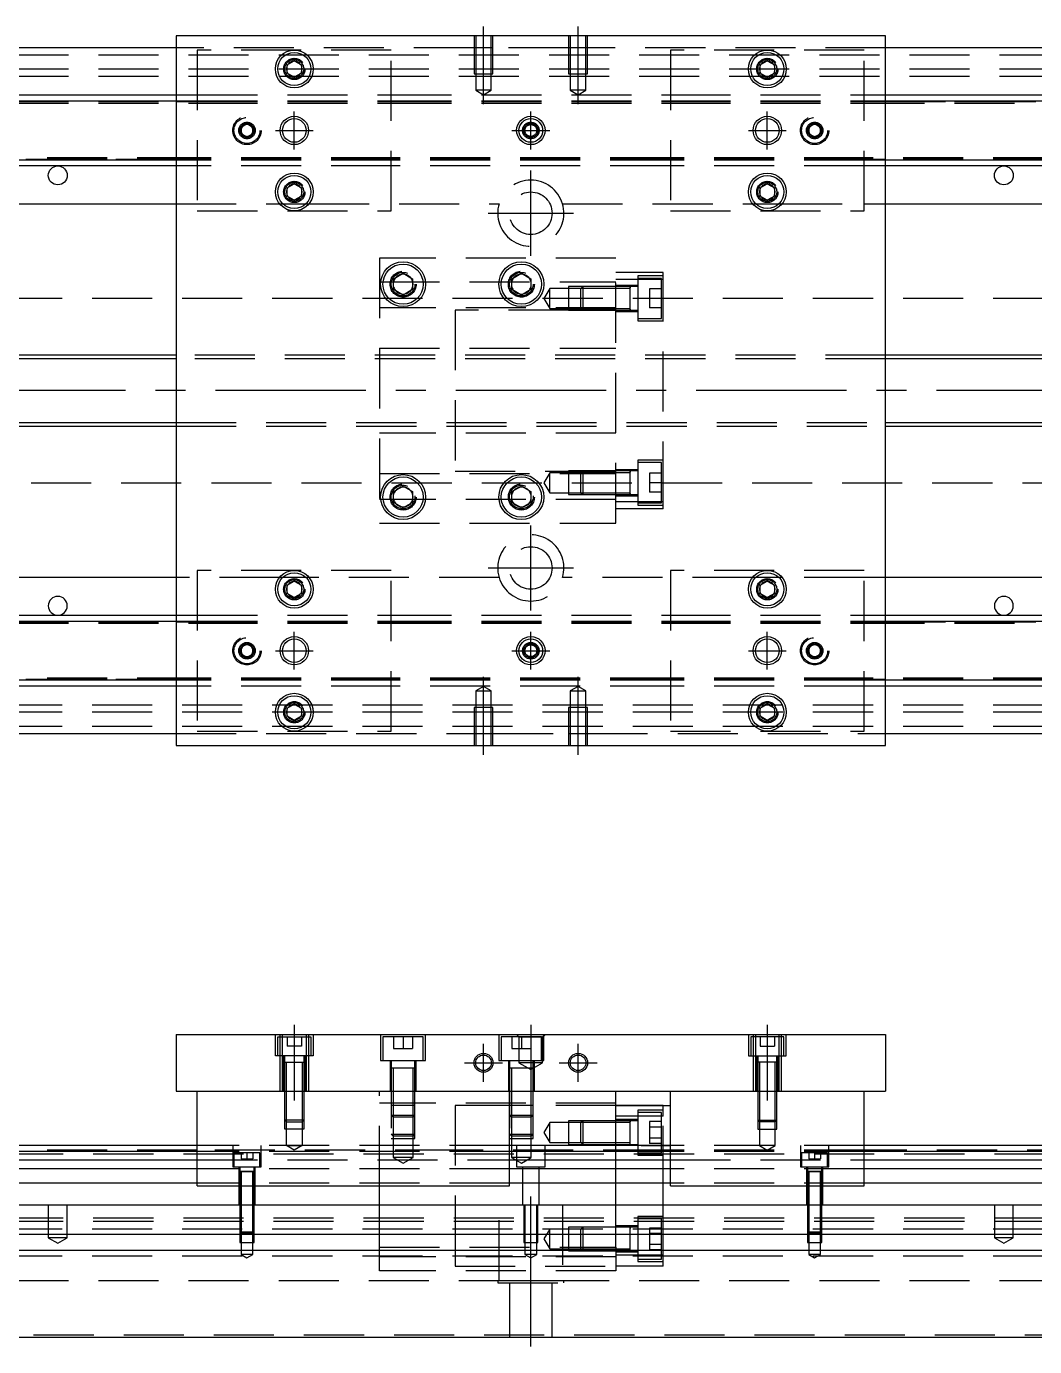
# Model space of a CAD drawing. Extents: x -10 to 848, y -244 to 77.
# Drawn here: x 213.4 to 426.5, y -202.1 to 77 of the extents above; entities that cross this region are included whole.
import ezdxf

# ---------------------------------------------------------------- set-up
doc = ezdxf.new("R2010")
doc.units = 0
doc.linetypes.add('CENTER', pattern=[50.8, 31.75, -6.35, 6.35, -6.35])
doc.linetypes.add('DASHED', pattern=[19.05, 12.7, -6.35])
doc.layers.get('0').update_dxf_attribs({"linetype": 'CONTINUOUS'})
doc.layers.add('CENTER', color=1, linetype='CENTER')

msp = doc.modelspace()

# ---------------------------------------------------------------- linework, layer by layer
at = {"color": 7, "linetype": 'CONTINUOUS'}
for p, q in [((245, 75), (245, -75)), ((395, 75), (245, 75)), ((395, -75), (395, 75)), ((245, 72.5), (0, 72.5)), ((640, 72.5), (395, 72.5)), ((268.5, 68.866026), (270, 69.73205)), ((268.5, 67.133974), (268.5, 68.866026)), ((270, 66.26795), (268.5, 67.133974)), ((270, 69.73205), (271.5, 68.866026)), ((271.5, 67.133974), (270, 66.26795)), ((271.5, 68.866026), (271.5, 67.133974)), ((368.5, 68.866026), (370, 69.73205)), ((368.5, 67.133974), (368.5, 68.866026)), ((370, 66.26795), (368.5, 67.133974)), ((370, 69.73205), (371.5, 68.866026)), ((371.5, 67.133974), (370, 66.26795)), ((371.5, 68.866026), (371.5, 67.133974)), ((0, 62.5), (245, 62.5)), ((395, 62.5), (640, 62.5)), ((0, 61.247728), (245, 61.247728)), ((395, 61.247728), (640, 61.247728)), ((245, 48.752272), (0, 48.752272)), ((245, 47.5), (0, 47.5)), ((640, 48.752272), (395, 48.752272)), ((640, 47.5), (395, 47.5)), ((268.5, 42.866026), (270, 43.73205)), ((268.5, 41.133974), (268.5, 42.866026)), ((270, 43.73205), (271.5, 42.866026)), ((271.5, 42.866026), (271.5, 41.133974)), ((368.5, 42.866026), (370, 43.73205)), ((368.5, 41.133974), (368.5, 42.866026)), ((370, 43.73205), (371.5, 42.866026)), ((371.5, 42.866026), (371.5, 41.133974)), ((206.708204, 39.5), (245, 39.5)), ((270, 40.26795), (268.5, 41.133974)), ((271.5, 41.133974), (270, 40.26795)), ((370, 40.26795), (368.5, 41.133974)), ((371.5, 41.133974), (370, 40.26795)), ((395, 39.5), (433.291796, 39.5)), ((291, 23.6547), (293, 24.809402)), ((291, 21.3453), (291, 23.6547)), ((293, 24.809402), (295, 23.6547)), ((295, 23.6547), (295, 21.3453)), ((316, 23.6547), (318, 24.809402)), ((316, 21.3453), (316, 23.6547)), ((318, 24.809402), (320, 23.6547)), ((320, 23.6547), (320, 21.3453)), ((293, 20.190598), (291, 21.3453)), ((295, 21.3453), (293, 20.190598)), ((318, 20.190598), (316, 21.3453)), ((320, 21.3453), (318, 20.190598)), ((338, 21.585572), (330.6, 21.585572)), ((330.6, 17.385572), (338, 17.385572)), ((245, 7.5), (40.5, 7.5)), ((590, 7.5), (395, 7.5)), ((40.5, -7.5), (245, -7.5)), ((395, -7.5), (590, -7.5)), ((338, -17.385572), (330.6, -17.385572)), ((291, -21.3453), (293, -20.190598)), ((291, -23.6547), (291, -21.3453)), ((293, -20.190598), (295, -21.3453)), ((295, -21.3453), (295, -23.6547)), ((316, -21.3453), (318, -20.190598)), ((316, -23.6547), (316, -21.3453)), ((318, -20.190598), (320, -21.3453)), ((320, -21.3453), (320, -23.6547)), ((330.6, -21.585572), (338, -21.585572)), ((293, -24.809402), (291, -23.6547)), ((295, -23.6547), (293, -24.809402)), ((318, -24.809402), (316, -23.6547)), ((320, -23.6547), (318, -24.809402)), ((245, -39.5), (206.708204, -39.5)), ((268.5, -41.133974), (270, -40.26795)), ((268.5, -42.866026), (268.5, -41.133974)), ((270, -40.26795), (271.5, -41.133974)), ((271.5, -41.133974), (271.5, -42.866026)), ((368.5, -41.133974), (370, -40.26795)), ((368.5, -42.866026), (368.5, -41.133974)), ((370, -40.26795), (371.5, -41.133974)), ((371.5, -41.133974), (371.5, -42.866026)), ((433.291796, -39.5), (395, -39.5)), ((270, -43.73205), (268.5, -42.866026)), ((271.5, -42.866026), (270, -43.73205)), ((370, -43.73205), (368.5, -42.866026)), ((371.5, -42.866026), (370, -43.73205)), ((0, -47.5), (245, -47.5)), ((0, -48.752272), (245, -48.752272)), ((395, -47.5), (640, -47.5)), ((395, -48.752272), (640, -48.752272)), ((245, -61.247728), (0, -61.247728)), ((640, -61.247728), (395, -61.247728)), ((245, -62.5), (0, -62.5)), ((640, -62.5), (395, -62.5)), ((268.5, -67.133974), (270, -66.26795)), ((270, -66.26795), (271.5, -67.133974)), ((368.5, -67.133974), (370, -66.26795)), ((370, -66.26795), (371.5, -67.133974)), ((268.5, -68.866026), (268.5, -67.133974)), ((270, -69.73205), (268.5, -68.866026)), ((271.5, -68.866026), (270, -69.73205)), ((271.5, -67.133974), (271.5, -68.866026)), ((368.5, -68.866026), (368.5, -67.133974)), ((370, -69.73205), (368.5, -68.866026)), ((371.5, -68.866026), (370, -69.73205)), ((371.5, -67.133974), (371.5, -68.866026)), ((0, -72.5), (245, -72.5)), ((395, -72.5), (640, -72.5)), ((245, -75), (395, -75)), ((245, -136.12), (245, -148.12)), ((245, -136.12), (395, -136.12)), ((395, -136.12), (395, -148.12)), ((245, -148.12), (395, -148.12)), ((249.5, -168.12), (249.5, -148.12)), ((315.5, -168.12), (315.5, -148.12)), ((338, -159.62), (338, -148.12)), ((349.5, -168.12), (349.5, -148.12)), ((390.5, -168.12), (390.5, -148.12)), ((338, -151.12), (349.5, -151.12)), ((249.5, -159.62), (0, -159.62)), ((249.5, -160.872272), (0, -160.872272)), ((349.5, -159.62), (315.5, -159.62)), ((349.5, -160.872272), (315.5, -160.872272)), ((640, -159.62), (390.5, -159.62)), ((640, -160.872272), (390.5, -160.872272)), ((0, -162.64668), (249.5, -162.64668)), ((249.5, -164.543076), (0, -164.543076)), ((315.5, -162.64668), (349.5, -162.64668)), ((349.5, -164.543076), (315.5, -164.543076)), ((390.5, -162.64668), (640, -162.64668)), ((640, -164.543076), (390.5, -164.543076)), ((249.5, -167.597372), (0, -167.597372)), ((249.5, -168.12), (315.5, -168.12)), ((349.5, -167.597372), (315.5, -167.597372)), ((349.5, -168.12), (390.5, -168.12)), ((640, -167.597372), (390.5, -167.597372)), ((0, -172.12), (640, -172.12)), ((288, -174.87), (288.500006, -174.87)), ((640, -178.42), (0, -178.42)), ((640, -181.82), (0, -181.82)), ((0, -200.12), (640, -200.12))]:
    msp.add_line(p, q, dxfattribs=at)
at = {"color": 3, "linetype": 'DASHED'}
for p, q in [((308.000006, 75), (308.000006, 67)), ((308.35, 75), (308.35, 67)), ((311.65, 67), (311.65, 75)), ((311.999994, 67), (311.999994, 75)), ((328.000006, 75), (328.000006, 67)), ((328.35, 75), (328.35, 67)), ((331.65, 67), (331.65, 75)), ((331.999994, 67), (331.999994, 75)), ((0, 71), (640, 71)), ((308.000006, 72.5), (245, 72.5)), ((290.5, 72), (249.5, 72)), ((249.5, 72), (249.5, 38)), ((290.5, 38), (290.5, 72)), ((311.999994, 72.5), (308.000006, 72.5)), ((328.000006, 72.5), (311.999994, 72.5)), ((331.999994, 72.5), (328.000006, 72.5)), ((395, 72.5), (331.999994, 72.5)), ((390.5, 72), (349.5, 72)), ((349.5, 72), (349.5, 38)), ((390.5, 38), (390.5, 72)), ((0, 68), (640, 68)), ((271.973226, 68.326156), (272, 68)), ((308.000006, 67), (311.999994, 67)), ((308.35, 67), (308.35, 63.5)), ((311.65, 63.5), (311.65, 67)), ((328.000006, 67), (331.999994, 67)), ((328.35, 67), (328.35, 63.5)), ((331.65, 63.5), (331.65, 67)), ((368, 68), (368.023172, 68.30356)), ((0, 66.5), (640, 66.5)), ((245, 62.5), (249.5, 62.5)), ((249.5, 62.5), (290.5, 62.5)), ((290.5, 62.5), (349.5, 62.5)), ((311.65, 63.5), (308.35, 63.5)), ((308.35, 63.5), (310, 62.547372)), ((310, 62.547372), (311.65, 63.5)), ((331.65, 63.5), (328.35, 63.5)), ((328.35, 63.5), (330, 62.547372)), ((330, 62.547372), (331.65, 63.5)), ((349.5, 62.5), (390.5, 62.5)), ((390.5, 62.5), (395, 62.5)), ((0, 61.1147), (245, 61.1147)), ((0, 61.1), (249.5, 61.1)), ((0, 60.8), (249.5, 60.8)), ((245, 61.247728), (249.5, 61.247728)), ((245, 61.1147), (249.5, 61.1147)), ((249.5, 61.247728), (290.5, 61.247728)), ((249.5, 61.1147), (290.5, 61.1147)), ((249.5, 61.1), (290.5, 61.1)), ((249.5, 60.8), (290.5, 60.8)), ((290.5, 61.247728), (349.5, 61.247728)), ((290.5, 61.1147), (349.5, 61.1147)), ((290.5, 61.1), (349.5, 61.1)), ((290.5, 60.8), (349.5, 60.8)), ((349.5, 61.247728), (390.5, 61.247728)), ((349.5, 61.1147), (390.5, 61.1147)), ((349.5, 61.1), (390.5, 61.1)), ((349.5, 60.8), (390.5, 60.8)), ((390.5, 61.247728), (395, 61.247728)), ((390.5, 61.1147), (395, 61.1147)), ((390.5, 61.1), (640, 61.1)), ((390.5, 60.8), (640, 60.8)), ((395, 61.1147), (640, 61.1147)), ((258.75, 55.721688), (260, 56.443376)), ((260, 56.443376), (261.25, 55.721688)), ((378.75, 55.721688), (380, 56.443376)), ((380, 56.443376), (381.25, 55.721688)), ((258.5, 55), (258.52041, 55.24661)), ((258.75, 54.278312), (258.75, 55.721688)), ((260, 53.556624), (258.75, 54.278312)), ((261.25, 54.278312), (260, 53.556624)), ((261.25, 55.721688), (261.25, 54.278312)), ((378.5, 55), (378.52041, 55.24661)), ((378.75, 54.278312), (378.75, 55.721688)), ((380, 53.556624), (378.75, 54.278312)), ((381.25, 54.278312), (380, 53.556624)), ((381.25, 55.721688), (381.25, 54.278312)), ((249.5, 49.2), (0, 49.2)), ((249.5, 48.9), (0, 48.9)), ((245, 48.8853), (0, 48.8853)), ((249.5, 48.8853), (245, 48.8853)), ((249.5, 48.752272), (245, 48.752272)), ((249.5, 47.5), (245, 47.5)), ((290.5, 49.2), (249.5, 49.2)), ((290.5, 48.9), (249.5, 48.9)), ((290.5, 48.8853), (249.5, 48.8853)), ((290.5, 48.752272), (249.5, 48.752272)), ((290.5, 47.5), (249.5, 47.5)), ((349.5, 49.2), (290.5, 49.2)), ((349.5, 48.9), (290.5, 48.9)), ((349.5, 48.8853), (290.5, 48.8853)), ((349.5, 48.752272), (290.5, 48.752272)), ((349.5, 47.5), (290.5, 47.5)), ((390.5, 49.2), (349.5, 49.2)), ((390.5, 48.9), (349.5, 48.9)), ((390.5, 48.8853), (349.5, 48.8853)), ((390.5, 48.752272), (349.5, 48.752272)), ((390.5, 47.5), (349.5, 47.5)), ((640, 49.2), (390.5, 49.2)), ((640, 48.9), (390.5, 48.9)), ((395, 48.8853), (390.5, 48.8853)), ((395, 48.752272), (390.5, 48.752272)), ((395, 47.5), (390.5, 47.5)), ((640, 48.8853), (395, 48.8853)), ((271.973226, 42.326156), (272, 42)), ((371.973226, 42.326156), (372, 42)), ((245, 39.5), (266.877502, 39.5)), ((266.877502, 39.5), (267.55051, 39.5)), ((267.55051, 39.5), (272.44949, 39.5)), ((272.44949, 39.5), (273.122498, 39.5)), ((273.122498, 39.5), (313.291796, 39.5)), ((326.708204, 39.5), (366.877502, 39.5)), ((366.877502, 39.5), (367.55051, 39.5)), ((367.55051, 39.5), (372.44949, 39.5)), ((372.44949, 39.5), (373.122498, 39.5)), ((373.122498, 39.5), (390.5, 39.5)), ((390.5, 39.5), (395, 39.5)), ((249.5, 38), (290.5, 38)), ((349.5, 38), (390.5, 38)), ((288, 28), (288, -28)), ((338, 28), (288, 28)), ((338, -28), (338, 28)), ((288, 23), (338, 23)), ((290.5, 22.5), (290.512884, 22.753488)), ((315.5, 22.5), (315.52689, 22.865682)), ((348, 25), (338, 25)), ((348, 23.49468), (338, 23.49468)), ((342.6, 24.235572), (342.6, 14.735572)), ((348, 24.235572), (342.6, 24.235572)), ((347.6, 23.735572), (342.6, 23.735572)), ((347.6, 15.235572), (347.6, 23.735572)), ((348, 23.49468), (348, 25)), ((348, -23.49468), (348, 23.49468)), ((324, 21.585572), (322.787564, 19.485572)), ((324, 17.385572), (324, 21.585572)), ((328, 21.585572), (324, 21.585572)), ((328, 21.985566), (328, 16.985576)), ((331, 21.985566), (328, 21.985566)), ((330.6, 21.585572), (328, 21.585572)), ((331, 21.985572), (330.6, 21.585572)), ((330.6, 17.385572), (330.6, 21.585572)), ((338, 21.585572), (330.6, 21.585572)), ((331, 21.985572), (331, 16.985572)), ((338, 21.985566), (331, 21.985566)), ((342.6, 22.235572), (338, 22.235572)), ((341.005, 21.985572), (338, 21.98557)), ((341, 21.585572), (338, 21.585572)), ((342.6, 21.985572), (340.995, 21.985572)), ((341, 16.985566), (341, 21.985576)), ((341, 21.585572), (341, 21.985576)), ((341, 21.728174), (341, 21.985572)), ((341, 21.985572), (341, 21.728122)), ((341, 17.24302), (341, 21.728174)), ((341, 17.385572), (341, 21.585572)), ((345.1, 21.485572), (345.1, 19.485572)), ((347.6, 21.485572), (345.1, 21.485572)), ((640, 19.5), (61.969694, 19.5)), ((338, 17.5), (288, 17.5)), ((304, 17), (304, -17)), ((328, 17), (304, 17)), ((322.787564, 19.485572), (324, 17.385572)), ((324, 17.385572), (328, 17.385572)), ((328, 17.385572), (330.6, 17.385572)), ((338, 17), (328, 17)), ((328, 16.985576), (331, 16.985576)), ((330.6, 17.385572), (331, 16.985572)), ((330.6, 17.385572), (338, 17.385572)), ((331, 16.985576), (338, 16.985576)), ((338, 17.385572), (341, 17.385572)), ((338, 16.985574), (341.005, 16.985572)), ((340.995, 16.985572), (342.6, 16.985572)), ((341, 16.985566), (341, 17.385572)), ((341, 17.243038), (341, 16.985572)), ((341, 16.985572), (341, 17.24302)), ((347.6, 19.485572), (345.1, 19.485572)), ((345.1, 19.485572), (345.1, 17.485572)), ((347.6, 17.485572), (345.1, 17.485572)), ((338, 16.735572), (342.6, 16.735572)), ((342.6, 15.235572), (347.6, 15.235572)), ((342.6, 14.735572), (348, 14.735572)), ((288, 9), (338, 9)), ((395, 7.5), (245, 7.5)), ((395, 6.75), (245, 6.75)), ((245, -6.75), (395, -6.75)), ((245, -7.5), (395, -7.5)), ((338, -9), (288, -9)), ((342.6, -16.735572), (338, -16.735572)), ((342.6, -14.735572), (342.6, -24.235572)), ((348, -14.735572), (342.6, -14.735572)), ((347.6, -15.235572), (342.6, -15.235572)), ((347.6, -23.735572), (347.6, -15.235572)), ((61.969694, -19.5), (640, -19.5)), ((288, -17.5), (338, -17.5)), ((304, -17), (328, -17)), ((324, -17.385572), (322.787564, -19.485572)), ((322.787564, -19.485572), (324, -21.585572)), ((324, -21.585572), (324, -17.385572)), ((328, -17.385572), (324, -17.385572)), ((328, -16.985576), (328, -21.985566)), ((331, -16.985576), (328, -16.985576)), ((328, -17), (338, -17)), ((330.6, -17.385572), (328, -17.385572)), ((331, -16.985572), (330.6, -17.385572)), ((330.6, -21.585572), (330.6, -17.385572)), ((338, -17.385572), (330.6, -17.385572)), ((331, -16.985572), (331, -21.985572)), ((338, -16.985576), (331, -16.985576)), ((341.005, -16.985572), (338, -16.985574)), ((341, -17.385572), (338, -17.385572)), ((342.6, -16.985572), (340.995, -16.985572)), ((341, -21.985576), (341, -16.985566)), ((341, -21.985576), (341, -16.985566)), ((341, -17.385572), (341, -16.985566)), ((341, -17.24297), (341, -16.985572)), ((341, -16.985572), (341, -17.24302)), ((341, -21.728122), (341, -17.24297)), ((341, -21.585572), (341, -17.385572)), ((345.1, -17.485572), (345.1, -19.485572)), ((347.6, -17.485572), (345.1, -17.485572)), ((347.6, -19.485572), (345.1, -19.485572)), ((345.1, -19.485572), (345.1, -21.485572)), ((295.483582, -22.213962), (295.5, -22.5)), ((320.483582, -22.213962), (320.5, -22.5)), ((324, -21.585572), (328, -21.585572)), ((328, -21.585572), (330.6, -21.585572)), ((328, -21.985566), (331, -21.985566)), ((330.6, -21.585572), (331, -21.985572)), ((330.6, -21.585572), (338, -21.585572)), ((331, -21.985566), (338, -21.985566)), ((338, -21.585572), (341, -21.585572)), ((338, -21.98557), (341.005, -21.985572)), ((338, -22.235572), (342.6, -22.235572)), ((340.995, -21.985572), (342.6, -21.985572)), ((341, -21.985576), (341, -21.585572)), ((341, -21.728104), (341, -21.985572)), ((341, -21.985572), (341, -21.728122)), ((347.6, -21.485572), (345.1, -21.485572)), ((338, -23), (288, -23)), ((348, -23.49468), (338, -23.49468)), ((348, -25), (338, -25)), ((342.6, -23.735572), (347.6, -23.735572)), ((342.6, -24.235572), (348, -24.235572)), ((348, -25), (348, -23.49468)), ((288, -28), (338, -28)), ((249.5, -38), (249.5, -72)), ((290.5, -38), (249.5, -38)), ((290.5, -72), (290.5, -38)), ((349.5, -38), (349.5, -72)), ((390.5, -38), (349.5, -38)), ((390.5, -72), (390.5, -38)), ((266.877502, -39.5), (245, -39.5)), ((267.55051, -39.5), (266.877502, -39.5)), ((272.44949, -39.5), (267.55051, -39.5)), ((271.973226, -41.673844), (272, -42)), ((273.122498, -39.5), (272.44949, -39.5)), ((313.291796, -39.5), (273.122498, -39.5)), ((366.877502, -39.5), (326.708204, -39.5)), ((367.55051, -39.5), (366.877502, -39.5)), ((372.44949, -39.5), (367.55051, -39.5)), ((368, -42), (368.030168, -41.653934)), ((373.122498, -39.5), (372.44949, -39.5)), ((390.5, -39.5), (373.122498, -39.5)), ((395, -39.5), (390.5, -39.5)), ((0, -48.8853), (245, -48.8853)), ((0, -48.9), (249.5, -48.9)), ((0, -49.2), (249.5, -49.2)), ((245, -47.5), (249.5, -47.5)), ((245, -48.752272), (249.5, -48.752272)), ((245, -48.8853), (249.5, -48.8853)), ((249.5, -47.5), (290.5, -47.5)), ((249.5, -48.752272), (290.5, -48.752272)), ((249.5, -48.8853), (290.5, -48.8853)), ((249.5, -48.9), (290.5, -48.9)), ((249.5, -49.2), (290.5, -49.2)), ((290.5, -47.5), (349.5, -47.5)), ((290.5, -48.752272), (349.5, -48.752272)), ((290.5, -48.8853), (349.5, -48.8853)), ((290.5, -48.9), (349.5, -48.9)), ((290.5, -49.2), (349.5, -49.2)), ((349.5, -47.5), (390.5, -47.5)), ((349.5, -48.752272), (390.5, -48.752272)), ((349.5, -48.8853), (390.5, -48.8853)), ((349.5, -48.9), (390.5, -48.9)), ((349.5, -49.2), (390.5, -49.2)), ((390.5, -47.5), (395, -47.5)), ((390.5, -48.752272), (395, -48.752272)), ((390.5, -48.8853), (395, -48.8853)), ((390.5, -48.9), (640, -48.9)), ((390.5, -49.2), (640, -49.2)), ((395, -48.8853), (640, -48.8853)), ((258.5, -55), (258.52041, -54.75339)), ((258.75, -54.278312), (260, -53.556624)), ((258.75, -55.721688), (258.75, -54.278312)), ((260, -56.443376), (258.75, -55.721688)), ((260, -53.556624), (261.25, -54.278312)), ((261.25, -55.721688), (260, -56.443376)), ((261.25, -54.278312), (261.25, -55.721688)), ((378.75, -54.278312), (380, -53.556624)), ((378.75, -55.721688), (378.75, -54.278312)), ((380, -56.443376), (378.75, -55.721688)), ((380, -53.556624), (381.25, -54.278312)), ((381.25, -55.721688), (380, -56.443376)), ((381.25, -54.278312), (381.25, -55.721688)), ((381.477374, -54.74045), (381.5, -55)), ((249.5, -60.8), (0, -60.8)), ((249.5, -61.1), (0, -61.1)), ((245, -61.1147), (0, -61.1147)), ((249.5, -61.1147), (245, -61.1147)), ((249.5, -61.247728), (245, -61.247728)), ((290.5, -60.8), (249.5, -60.8)), ((290.5, -61.1), (249.5, -61.1)), ((290.5, -61.1147), (249.5, -61.1147)), ((290.5, -61.247728), (249.5, -61.247728)), ((349.5, -60.8), (290.5, -60.8)), ((349.5, -61.1), (290.5, -61.1)), ((349.5, -61.1147), (290.5, -61.1147)), ((349.5, -61.247728), (290.5, -61.247728)), ((390.5, -60.8), (349.5, -60.8)), ((390.5, -61.1), (349.5, -61.1)), ((390.5, -61.1147), (349.5, -61.1147)), ((390.5, -61.247728), (349.5, -61.247728)), ((640, -60.8), (390.5, -60.8)), ((640, -61.1), (390.5, -61.1)), ((395, -61.1147), (390.5, -61.1147)), ((395, -61.247728), (390.5, -61.247728)), ((640, -61.1147), (395, -61.1147)), ((249.5, -62.5), (245, -62.5)), ((290.5, -62.5), (249.5, -62.5)), ((349.5, -62.5), (290.5, -62.5)), ((310, -62.547372), (308.35, -63.5)), ((308.35, -63.5), (310, -63.5)), ((308.35, -63.5), (308.35, -67)), ((311.65, -63.5), (310, -62.547372)), ((310, -63.5), (311.65, -63.5)), ((311.65, -67), (311.65, -63.5)), ((330, -62.547372), (328.35, -63.5)), ((328.35, -63.5), (330, -63.5)), ((328.35, -63.5), (328.35, -67)), ((331.65, -63.5), (330, -62.547372)), ((330, -63.5), (331.65, -63.5)), ((331.65, -67), (331.65, -63.5)), ((390.5, -62.5), (349.5, -62.5)), ((395, -62.5), (390.5, -62.5)), ((640, -66.5), (0, -66.5)), ((640, -68), (0, -68)), ((268, -68), (268.023172, -67.69644)), ((311.999994, -67), (308.000006, -67)), ((308.000006, -67), (308.000006, -75)), ((308.35, -67), (308.35, -75)), ((311.65, -75), (311.65, -67)), ((311.999994, -75), (311.999994, -67)), ((331.999994, -67), (328.000006, -67)), ((328.000006, -67), (328.000006, -75)), ((328.35, -67), (328.35, -75)), ((331.65, -75), (331.65, -67)), ((331.999994, -75), (331.999994, -67)), ((368, -68), (368.023172, -67.69644)), ((640, -71), (0, -71)), ((245, -72.5), (308.000006, -72.5)), ((249.5, -72), (290.5, -72)), ((308.000006, -72.5), (311.999994, -72.5)), ((311.999994, -72.5), (328.000006, -72.5)), ((328.000006, -72.5), (331.999994, -72.5)), ((331.999994, -72.5), (395, -72.5)), ((349.5, -72), (390.5, -72)), ((266, -140.62), (266, -136.12)), ((266.5, -136.62), (273.5, -136.62)), ((266.5, -140.62), (266.5, -136.62)), ((267.000006, -136.62), (267.000006, -136.12)), ((267.000006, -140.62), (267.000006, -136.62)), ((267.5, -148.12), (267.5, -136.12)), ((268.5, -136.62), (268.5, -138.62)), ((270, -136.62), (270, -138.62)), ((271.5, -136.62), (271.5, -138.62)), ((272.5, -136.12), (272.5, -148.12)), ((272.999994, -136.12), (272.999994, -136.62)), ((272.999994, -136.62), (272.999994, -140.62)), ((273.5, -136.62), (273.5, -140.62)), ((274, -136.12), (274, -140.62)), ((288.25, -136.12), (288.25, -141.62)), ((297.25, -136.62), (288.75, -136.62)), ((288.75, -136.62), (288.75, -141.62)), ((291, -136.62), (291, -139.12)), ((293, -136.62), (293, -139.12)), ((295, -136.62), (295, -139.12)), ((297.25, -141.62), (297.25, -136.62)), ((297.75, -141.62), (297.75, -136.12)), ((313.25, -136.12), (313.25, -141.62)), ((322.25, -136.62), (313.75, -136.62)), ((313.75, -136.62), (313.75, -141.62)), ((316, -136.62), (316, -139.12)), ((317.5, -136.62), (317, -136.12)), ((317.5, -136.62), (317.5, -142.12)), ((317.5, -136.62), (322.5, -136.62)), ((318, -136.62), (318, -139.12)), ((320, -136.62), (320, -139.12)), ((322.25, -141.62), (322.25, -136.62)), ((322.5, -136.62), (323, -136.12)), ((322.5, -142.12), (322.5, -136.62)), ((322.75, -141.62), (322.75, -136.12)), ((366, -136.12), (366, -140.62)), ((373.5, -136.62), (366.5, -136.62)), ((366.5, -136.62), (366.5, -140.62)), ((367.000006, -136.12), (367.000006, -136.62)), ((367.000006, -136.62), (367.000006, -140.62)), ((367.5, -136.12), (367.5, -148.12)), ((368.5, -136.62), (368.5, -138.62)), ((370, -136.62), (370, -138.62)), ((371.5, -136.62), (371.5, -138.62)), ((372.5, -148.12), (372.5, -136.12)), ((372.999994, -136.62), (372.999994, -136.12)), ((372.999994, -140.62), (372.999994, -136.62)), ((373.5, -140.62), (373.5, -136.62)), ((374, -140.62), (374, -136.12)), ((270, -138.62), (268.5, -138.62)), ((271.5, -138.62), (270, -138.62)), ((291, -139.12), (293, -139.12)), ((293, -139.12), (295, -139.12)), ((316, -139.12), (318, -139.12)), ((318, -139.12), (320, -139.12)), ((368.5, -138.62), (370, -138.62)), ((370, -138.62), (371.5, -138.62)), ((274, -140.62), (266, -140.62)), ((267.000006, -148.12), (267.000006, -140.62)), ((267.75, -148.12), (267.75, -140.62)), ((267.999994, -142.02), (272.000006, -142.02)), ((267.999994, -142.02), (272.000006, -142.02)), ((267.999994, -142.02), (272.000006, -142.02)), ((268, -142.02), (268, -140.62)), ((268, -142.02), (268, -142.015)), ((268, -142.02), (268.216668, -142.02)), ((268, -142.025), (268, -142.02)), ((268, -148.12), (268, -142.02)), ((268.216668, -142.02), (271.783292, -142.02)), ((268.35, -148.12), (268.35, -142.02)), ((271.65, -142.02), (271.65, -148.12)), ((271.783292, -142.02), (272, -142.02)), ((272, -140.62), (272, -142.02)), ((272, -142.015), (272, -142.02)), ((272, -142.02), (272, -142.025)), ((272, -142.02), (272, -148.12)), ((272.25, -140.62), (272.25, -148.12)), ((272.999994, -140.62), (272.999994, -148.12)), ((288.25, -141.62), (297.75, -141.62)), ((290.25, -141.62), (290.25, -148.12)), ((290.5, -141.62), (290.5, -143.22)), ((295.5, -143.22), (295.5, -141.62)), ((295.75, -148.12), (295.75, -141.62)), ((313.25, -141.62), (322.75, -141.62)), ((315.25, -141.62), (315.25, -148.12)), ((315.5, -141.62), (315.5, -143.22)), ((322.5, -142.12), (317.5, -142.12)), ((317.5, -142.12), (320, -143.563376)), ((320, -143.563376), (322.5, -142.12)), ((320.5, -143.22), (320.5, -141.62)), ((320.75, -148.12), (320.75, -141.62)), ((366, -140.62), (374, -140.62)), ((367.000006, -140.62), (367.000006, -148.12)), ((367.75, -140.62), (367.75, -148.12)), ((372.000006, -142.02), (367.999994, -142.02)), ((372.000006, -142.02), (367.999994, -142.02)), ((372.000006, -142.02), (367.999994, -142.02)), ((368, -140.62), (368, -142.02)), ((368, -142.015), (368, -142.02)), ((368.216708, -142.02), (368, -142.02)), ((368, -142.02), (368, -142.025)), ((368, -142.02), (368, -148.12)), ((371.783332, -142.02), (368.216708, -142.02)), ((368.35, -142.02), (368.35, -148.12)), ((371.65, -148.12), (371.65, -142.02)), ((372, -142.02), (371.783332, -142.02)), ((372, -142.02), (372, -140.62)), ((372, -142.02), (372, -142.015)), ((372, -142.025), (372, -142.02)), ((372, -148.12), (372, -142.02)), ((372.25, -148.12), (372.25, -140.62)), ((372.999994, -148.12), (372.999994, -140.62)), ((295.500006, -143.22), (290.499994, -143.22)), ((290.5, -143.215), (290.5, -143.22)), ((290.757468, -143.22), (290.5, -143.22)), ((290.5, -143.22), (290.5, -143.225)), ((290.5, -143.22), (290.500006, -158.12)), ((295.242552, -143.22), (290.757468, -143.22)), ((290.9, -143.22), (290.9, -148.12)), ((295.1, -148.12), (295.1, -143.22)), ((295.5, -143.22), (295.242552, -143.22)), ((295.5, -143.22), (295.5, -143.215)), ((295.5, -143.225), (295.5, -143.22)), ((295.5, -148.12), (295.5, -143.22)), ((320.500006, -143.22), (315.499994, -143.22)), ((315.5, -143.215), (315.5, -143.22)), ((315.757468, -143.22), (315.5, -143.22)), ((315.5, -143.22), (315.5, -143.225)), ((315.5, -143.22), (315.500006, -158.12)), ((320.242552, -143.22), (315.757468, -143.22)), ((315.9, -143.22), (315.9, -148.12)), ((320.1, -148.12), (320.1, -143.22)), ((320.5, -143.22), (320.242552, -143.22)), ((320.5, -143.22), (320.5, -143.215)), ((320.5, -143.225), (320.5, -143.22)), ((320.5, -148.12), (320.5, -143.22)), ((268, -154.27), (268, -148.12)), ((268.000006, -154.270006), (268.000006, -148.12)), ((268.35, -154.62), (268.35, -148.12)), ((271.65, -148.12), (271.65, -154.62)), ((271.999994, -148.12), (271.999994, -154.270006)), ((272, -148.12), (272, -154.27)), ((288, -168.12), (288, -148.12)), ((338, -150.62), (288, -150.62)), ((290.9, -148.12), (290.9, -153.62)), ((295.1, -153.62), (295.1, -148.12)), ((295.499994, -153.220006), (295.499994, -148.12)), ((295.5, -153.22), (295.5, -148.12)), ((315.9, -148.12), (315.9, -153.62)), ((320.1, -153.62), (320.1, -148.12)), ((320.499994, -153.220006), (320.499994, -148.12)), ((320.5, -153.22), (320.5, -148.12)), ((368, -148.12), (368, -154.27)), ((368.000006, -148.12), (368.000006, -154.270006)), ((368.35, -148.12), (368.35, -154.62)), ((371.65, -154.62), (371.65, -148.12)), ((371.999994, -154.270006), (371.999994, -148.12)), ((372, -154.27), (372, -148.12)), ((290.9, -151.12), (290.5, -151.12)), ((290.5, -153.22), (295.5, -153.22)), ((290.5, -153.22), (290.9, -153.62)), ((295.1, -151.12), (290.9, -151.12)), ((295.5, -151.12), (295.1, -151.12)), ((295.1, -153.62), (295.5, -153.22)), ((295.499994, -158.12), (295.499994, -153.220006)), ((304, -151.12), (304, -181.82)), ((315.5, -151.12), (304, -151.12)), ((315.9, -151.12), (315.5, -151.12)), ((315.5, -153.22), (320.5, -153.22)), ((315.5, -153.22), (315.9, -153.62)), ((320.1, -151.12), (315.9, -151.12)), ((320.5, -151.12), (320.1, -151.12)), ((320.1, -153.62), (320.5, -153.22)), ((320.499994, -158.12), (320.499994, -153.220006)), ((338, -151.12), (320.5, -151.12)), ((343, -151.12), (338, -151.12)), ((343, -153.423062), (338, -153.423062)), ((342.6, -152.12), (342.6, -161.62)), ((348, -152.12), (342.6, -152.12)), ((343, -152.62), (342.6, -152.62)), ((343.35, -151.12), (343, -151.12)), ((343.35, -152.62), (343, -152.62)), ((343.35, -153.423062), (343, -153.423062)), ((346.65, -151.12), (343.35, -151.12)), ((346.65, -152.62), (343.35, -152.62)), ((346.65, -153.423062), (343.35, -153.423062)), ((347, -151.12), (346.65, -151.12)), ((347, -152.62), (346.65, -152.62)), ((347, -153.423062), (346.65, -153.423062)), ((348, -151.12), (347, -151.12)), ((347.6, -152.62), (347, -152.62)), ((348, -153.423062), (347, -153.423062)), ((347.6, -161.12), (347.6, -152.62)), ((348, -153.423062), (348, -151.12)), ((348, -168.12), (348, -153.423062)), ((272, -154.27), (268, -154.27)), ((268.35, -154.62), (268, -154.27)), ((268.000006, -156.12), (268.000006, -154.270006)), ((271.999994, -156.12), (268.000006, -156.12)), ((268.35, -154.62), (271.65, -154.62)), ((268.35, -156.12), (268.35, -154.62)), ((268.35, -159.62), (268.35, -156.12)), ((272, -154.27), (271.65, -154.62)), ((271.65, -154.62), (271.65, -156.12)), ((271.65, -156.12), (271.65, -159.62)), ((271.999994, -154.270006), (271.999994, -156.12)), ((295.1, -153.62), (290.9, -153.62)), ((290.9, -153.62), (290.9, -158.12)), ((295.1, -158.12), (295.1, -153.62)), ((320.1, -153.62), (315.9, -153.62)), ((315.9, -153.62), (315.9, -158.12)), ((320.1, -158.12), (320.1, -153.62)), ((324, -154.77), (322.787564, -156.87)), ((324, -158.97), (324, -154.77)), ((328, -154.77), (324, -154.77)), ((328, -154.370006), (328, -159.369994)), ((330.999994, -154.370006), (328, -154.370006)), ((330.6, -154.77), (328, -154.77)), ((331, -154.37), (330.6, -154.77)), ((330.6, -158.97), (330.6, -154.77)), ((338, -154.77), (330.6, -154.77)), ((338, -154.370006), (330.999994, -154.370006)), ((331, -154.37), (331, -159.37)), ((338, -154.37), (331, -154.37)), ((342.6, -154.12), (338, -154.12)), ((341.005, -154.37), (338, -154.37)), ((341, -154.77), (338, -154.77)), ((342.6, -154.37), (340.995, -154.37)), ((341, -154.77), (341, -154.369994)), ((341, -156.87), (341, -154.369994)), ((341, -159.370006), (341, -154.369994)), ((341, -154.627468), (341, -154.37)), ((341, -154.37), (341, -154.627448)), ((341, -154.627468), (341, -154.37)), ((341, -156.719954), (341, -154.627468)), ((341, -158.97), (341, -154.77)), ((345.1, -154.560598), (345.1, -155.7153)), ((347.6, -154.560598), (345.1, -154.560598)), ((345.1, -155.7153), (345.1, -158.0247)), ((347.6, -155.7153), (345.1, -155.7153)), ((368, -154.27), (372, -154.27)), ((368, -154.27), (368.35, -154.62)), ((368.000006, -154.270006), (368.000006, -156.12)), ((368.000006, -156.12), (371.999994, -156.12)), ((371.65, -154.62), (368.35, -154.62)), ((368.35, -154.62), (368.35, -156.12)), ((368.35, -156.12), (368.35, -159.62)), ((371.65, -154.62), (372, -154.27)), ((371.65, -156.12), (371.65, -154.62)), ((371.65, -159.62), (371.65, -156.12)), ((371.999994, -156.12), (371.999994, -154.270006)), ((290.5, -157.22), (295.5, -157.22)), ((290.5, -157.22), (290.9, -157.62)), ((290.500006, -158.12), (295.499994, -158.12)), ((295.1, -157.62), (290.9, -157.62)), ((290.9, -158.12), (290.9, -162.12)), ((295.1, -157.62), (295.5, -157.22)), ((295.1, -162.12), (295.1, -158.12)), ((315.5, -157.22), (320.5, -157.22)), ((315.5, -157.22), (315.9, -157.62)), ((315.500006, -158.12), (320.499994, -158.12)), ((320.1, -157.62), (315.9, -157.62)), ((315.9, -158.12), (315.9, -162.12)), ((320.1, -157.62), (320.5, -157.22)), ((320.1, -162.12), (320.1, -158.12)), ((322.787564, -156.87), (324, -158.97)), ((324, -158.97), (328, -158.97)), ((328, -158.97), (330.6, -158.97)), ((330.6, -158.97), (338, -158.97)), ((330.6, -158.97), (331, -159.37)), ((330.6, -158.97), (338, -158.97)), ((338, -158.97), (341, -158.97)), ((341, -159.112552), (341, -156.719954)), ((341, -159.370006), (341, -158.97)), ((347.6, -158.0247), (345.1, -158.0247)), ((345.1, -158.0247), (345.1, -159.179402)), ((37.005, -161.37), (590.005, -161.37)), ((249.5, -160.62), (40.5, -160.62)), ((315.5, -159.62), (249.5, -159.62)), ((304, -160.62), (249.5, -160.62)), ((315.5, -160.872272), (249.5, -160.872272)), ((257, -159.62), (257, -164.12)), ((262.75, -161.12), (257.25, -161.12)), ((257.25, -161.12), (257.25, -164.12)), ((258.75, -161.12), (258.75, -162.42)), ((260, -161.12), (260, -162.42)), ((261.25, -161.12), (261.25, -162.42)), ((262.75, -164.12), (262.75, -161.12)), ((263, -164.12), (263, -159.62)), ((268.35, -159.62), (271.65, -159.62)), ((270, -160.572628), (268.35, -159.62)), ((271.65, -159.62), (270, -160.572628)), ((348, -160.62), (304, -160.62)), ((317, -159.62), (317, -164.12)), ((323, -164.12), (323, -159.62)), ((328, -159.369994), (331, -159.369994)), ((331, -159.369994), (338, -159.369994)), ((331, -159.37), (338, -159.369998)), ((338, -159.369998), (341.005, -159.37)), ((338, -172.12), (338, -159.62)), ((340.995, -159.37), (342.6, -159.37)), ((341, -159.37), (341, -159.112552)), ((342.6, -161.12), (347.6, -161.12)), ((342.6, -161.62), (348, -161.62)), ((343.35, -159.62), (349.5, -159.62)), ((347.6, -159.179402), (345.1, -159.179402)), ((390.5, -159.62), (346.65, -159.62)), ((390.5, -160.62), (348, -160.62)), ((390.5, -160.872272), (349.5, -160.872272)), ((371.65, -159.62), (368.35, -159.62)), ((368.35, -159.62), (370, -160.572628)), ((370, -160.572628), (371.65, -159.62)), ((377, -159.62), (377, -164.12)), ((382.75, -161.12), (377.25, -161.12)), ((377.25, -161.12), (377.25, -164.12)), ((378.75, -161.12), (378.75, -162.42)), ((380, -161.12), (380, -162.42)), ((381.25, -161.12), (381.25, -162.42)), ((382.75, -164.12), (382.75, -161.12)), ((383, -164.12), (383, -159.62)), ((590.005, -160.62), (390.5, -160.62)), ((249.5, -162.64668), (315.5, -162.64668)), ((315.5, -164.543076), (249.5, -164.543076)), ((257, -164.12), (263, -164.12)), ((258.25, -164.12), (258.25, -172.12)), ((258.5, -164.12), (258.5, -165.12)), ((258.75, -162.42), (260, -162.42)), ((260, -162.42), (261.25, -162.42)), ((261.5, -165.12), (261.5, -164.12)), ((261.75, -172.12), (261.75, -164.12)), ((295.1, -162.12), (290.9, -162.12)), ((290.9, -162.12), (293, -163.332436)), ((293, -163.332436), (295.1, -162.12)), ((320.1, -162.12), (315.9, -162.12)), ((315.9, -162.12), (318, -163.332436)), ((317, -164.12), (323, -164.12)), ((318, -163.332436), (320.1, -162.12)), ((318.25, -164.12), (318.25, -172.12)), ((321.75, -172.12), (321.75, -164.12)), ((349.5, -162.64668), (390.5, -162.64668)), ((390.5, -164.543076), (349.5, -164.543076)), ((377, -164.12), (383, -164.12)), ((378.25, -164.12), (378.25, -172.12)), ((378.5, -164.12), (378.5, -165.12)), ((378.75, -162.42), (380, -162.42)), ((380, -162.42), (381.25, -162.42)), ((381.5, -165.12), (381.5, -164.12)), ((381.75, -172.12), (381.75, -164.12)), ((261.500006, -165.12), (258.499994, -165.12)), ((259.998804, -165.12), (258.499994, -165.12)), ((261.500006, -165.12), (258.499994, -165.12)), ((258.5, -165.115), (258.5, -165.12)), ((258.5, -165.12), (258.62467, -165.12)), ((258.624678, -165.12), (258.5, -165.12)), ((258.5, -165.12), (258.5, -165.125)), ((258.5, -165.12), (258.5, -172.12)), ((258.62467, -165.12), (261.375392, -165.12)), ((259.998804, -165.12), (258.624678, -165.12)), ((258.75, -165.12), (258.75, -172.12)), ((261.500006, -165.12), (259.998804, -165.12)), ((261.37533, -165.12), (259.998804, -165.12)), ((261.25, -172.12), (261.25, -165.12)), ((261.5, -165.12), (261.37533, -165.12)), ((261.375392, -165.12), (261.5, -165.12)), ((261.5, -165.12), (261.5, -165.115)), ((261.5, -165.125), (261.5, -165.12)), ((261.5, -172.12), (261.5, -165.12)), ((381.500006, -165.12), (378.499994, -165.12)), ((379.998804, -165.12), (378.499994, -165.12)), ((378.5, -165.115), (378.5, -165.12)), ((378.5, -165.12), (378.62467, -165.12)), ((378.624678, -165.12), (378.5, -165.12)), ((378.5, -165.12), (378.5, -172.12)), ((378.5, -165.12), (378.5, -165.125)), ((378.62467, -165.12), (381.375392, -165.12)), ((379.998804, -165.12), (378.624678, -165.12)), ((378.75, -165.12), (378.75, -172.12)), ((381.500006, -165.12), (379.998804, -165.12)), ((381.37533, -165.12), (379.998804, -165.12)), ((381.25, -172.12), (381.25, -165.12)), ((381.5, -165.12), (381.37533, -165.12)), ((381.375392, -165.12), (381.5, -165.12)), ((381.5, -165.12), (381.5, -165.115)), ((381.5, -172.12), (381.5, -165.12)), ((381.5, -165.125), (381.5, -165.12)), ((315.5, -167.597372), (249.5, -167.597372)), ((288, -172.12), (288, -168.12)), ((348, -172.12), (348, -168.12)), ((390.5, -167.597372), (349.5, -167.597372)), ((218, -172.12), (218, -179.12)), ((222, -179.12), (222, -172.12)), ((258.5, -172.12), (258.5, -177.87)), ((258.500006, -172.12), (258.500002, -177.87)), ((258.75, -172.12), (258.75, -178.12)), ((261.25, -178.12), (261.25, -172.12)), ((261.499998, -177.87), (261.499994, -172.12)), ((261.5, -177.87), (261.5, -172.12)), ((288, -178.42), (288, -172.12)), ((313.291796, -188.12), (313.291796, -172.12)), ((318.500006, -172.12), (318.500006, -178.42)), ((318.75, -172.12), (318.75, -180.12)), ((321.25, -180.12), (321.25, -172.12)), ((321.499994, -178.42), (321.499994, -172.12)), ((326.708204, -172.12), (326.708204, -188.12)), ((338, -178.42), (338, -172.12)), ((348, -178.42), (348, -172.12)), ((378.5, -172.12), (378.5, -177.87)), ((378.500006, -172.12), (378.500002, -177.87)), ((378.75, -172.12), (378.75, -178.12)), ((381.25, -178.12), (381.25, -172.12)), ((381.499998, -177.87), (381.499994, -172.12)), ((381.5, -177.87), (381.5, -172.12)), ((418, -172.12), (418, -179.12)), ((422, -179.12), (422, -172.12)), ((37.005, -174.87), (590.005, -174.87)), ((37.005, -175.62), (590.005, -175.62)), ((288, -175.62), (288.500006, -175.62)), ((342.6, -174.62), (342.6, -184.12)), ((348, -174.62), (342.6, -174.62)), ((347.6, -175.12), (342.6, -175.12)), ((347.6, -178.42), (347.6, -175.12)), ((640, -177.27), (0, -177.27)), ((258.5, -177.87), (261.5, -177.87)), ((258.5, -177.87), (258.75, -178.12)), ((258.500002, -177.87), (258.500006, -178.42)), ((258.500006, -178.42), (258.500006, -180.12)), ((261.25, -178.12), (258.75, -178.12)), ((258.75, -178.12), (258.75, -180.12)), ((261.25, -178.12), (261.5, -177.87)), ((261.25, -180.12), (261.25, -178.12)), ((261.499994, -178.42), (261.499998, -177.87)), ((261.499994, -180.12), (261.499994, -178.42)), ((288, -181.12), (288, -178.42)), ((318.500006, -178.42), (318.500006, -180.12)), ((321.499994, -180.12), (321.499994, -178.42)), ((324, -177.27), (322.787564, -179.37)), ((324, -181.47), (324, -177.27)), ((331, -176.870002), (328, -176.870006)), ((328, -176.870006), (328, -181.82)), ((331, -176.87), (330.6, -177.27)), ((330.6, -181.47), (330.6, -177.27)), ((331, -176.87), (331, -181.82)), ((338, -176.87), (331, -176.87)), ((338, -176.870006), (331, -176.870002)), ((342.6, -176.62), (338, -176.62)), ((341.005, -176.87), (338, -176.87)), ((338, -181.12), (338, -178.42)), ((342.6, -176.87), (340.995, -176.87)), ((341, -179.37), (341, -176.869994)), ((341, -181.870006), (341, -176.869994)), ((341, -177.27), (341, -176.869994)), ((341, -176.87), (341, -177.127448)), ((341, -177.127468), (341, -176.87)), ((341, -177.127468), (341, -176.87)), ((341, -178.41994), (341, -177.127468)), ((341, -178.42), (341, -177.27)), ((341, -179.219954), (341, -178.41994)), ((341, -181.47), (341, -178.42)), ((345.1, -177.060598), (345.1, -178.2153)), ((347.6, -177.060598), (345.1, -177.060598)), ((345.1, -178.2153), (345.1, -180.5247)), ((347.6, -178.2153), (345.1, -178.2153)), ((347.6, -181.82), (347.6, -178.42)), ((348, -181.82), (348, -178.42)), ((378.5, -177.87), (381.5, -177.87)), ((378.5, -177.87), (378.75, -178.12)), ((378.500002, -177.87), (378.500006, -178.42)), ((378.500006, -178.42), (378.500006, -180.12)), ((381.25, -178.12), (378.75, -178.12)), ((378.75, -178.12), (378.75, -180.12)), ((381.25, -178.12), (381.5, -177.87)), ((381.25, -180.12), (381.25, -178.12)), ((381.499994, -178.42), (381.499998, -177.87)), ((381.499994, -180.12), (381.499994, -178.42)), ((222, -179.12), (218, -179.12)), ((218, -179.12), (220, -180.2747)), ((220, -180.2747), (222, -179.12)), ((258.500006, -180.12), (261.499994, -180.12)), ((258.75, -180.12), (258.75, -182.62)), ((261.25, -182.62), (261.25, -180.12)), ((288, -181.12), (338, -181.12)), ((288, -181.82), (288, -181.12)), ((318.500006, -180.12), (321.499994, -180.12)), ((318.75, -180.12), (318.75, -182.62)), ((321.25, -182.62), (321.25, -180.12)), ((322.787564, -179.37), (324, -181.47)), ((338, -181.12), (338, -181.82)), ((341, -181.612552), (341, -179.219954)), ((345.1, -180.5247), (345.1, -181.679402)), ((347.6, -180.5247), (345.1, -180.5247)), ((378.500006, -180.12), (381.499994, -180.12)), ((378.75, -180.12), (378.75, -182.62)), ((381.25, -182.62), (381.25, -180.12)), ((422, -179.12), (418, -179.12)), ((418, -179.12), (420, -180.2747)), ((420, -180.2747), (422, -179.12)), ((640, -182.97), (0, -182.97)), ((261.25, -182.62), (258.75, -182.62)), ((258.75, -182.62), (260, -183.341688)), ((260, -183.341688), (261.25, -182.62)), ((288, -186.12), (288, -181.82)), ((338, -183.128332), (288, -183.128332)), ((304, -181.82), (304, -185.12)), ((321.25, -182.62), (318.75, -182.62)), ((318.75, -182.62), (320, -183.341688)), ((320, -183.341688), (321.25, -182.62)), ((324, -181.47), (328, -181.47)), ((328, -181.47), (330.6, -181.47)), ((328, -181.82), (328, -181.869994)), ((328, -181.869994), (331, -181.869998)), ((330.6, -181.47), (338, -181.47)), ((330.6, -181.47), (330.95, -181.82)), ((330.95, -181.82), (331, -181.87)), ((331, -181.82), (331, -181.87)), ((331, -181.869998), (338, -181.869994)), ((331, -181.87), (338, -181.87)), ((338, -181.47), (341, -181.47)), ((338, -181.82), (338, -186.12)), ((338, -181.87), (341, -181.87)), ((338, -182.12), (342.6, -182.12)), ((348, -182.816938), (338, -182.816938)), ((340.995, -181.87), (341, -181.87)), ((341, -181.82), (341, -181.47)), ((341, -181.82059), (341, -181.612552)), ((341, -181.870006), (341, -181.82)), ((341, -181.87), (341, -181.82059)), ((341, -181.87), (342.6, -181.87)), ((341, -181.87), (341.005, -181.87)), ((342.6, -183.62), (347.6, -183.62)), ((342.6, -184.12), (348, -184.12)), ((347.6, -181.679402), (345.1, -181.679402)), ((347.6, -183.62), (347.6, -181.82)), ((348, -182.816938), (348, -181.82)), ((348, -185.12), (348, -182.816938)), ((381.25, -182.62), (378.75, -182.62)), ((378.75, -182.62), (380, -183.341688)), ((380, -183.341688), (381.25, -182.62)), ((338, -186.12), (288, -186.12)), ((304, -185.12), (338, -185.12)), ((348, -185.12), (338, -185.12)), ((0, -188.12), (640, -188.12)), ((313, -188.12), (313, -188.62)), ((313, -188.62), (327, -188.62)), ((313.291796, -188.12), (326.708204, -188.12)), ((315.5, -188.62), (315.5, -200.12)), ((324.5, -200.12), (324.5, -188.62)), ((327, -188.62), (327, -188.12)), ((62.499994, -199.62), (640, -199.62))]:
    msp.add_line(p, q, dxfattribs=at)
at = {"color": 3, "linetype": 'CONTINUOUS'}
for p, q in [((245, 6.75), (40.5, 6.75)), ((590, 6.75), (395, 6.75)), ((40.5, -6.75), (245, -6.75)), ((395, -6.75), (590, -6.75))]:
    msp.add_line(p, q, dxfattribs=at)
at = {"color": 7, "linetype": 'CONTINUOUS'}
for centre, radius in [((270, 68), 4), ((270, 68), 3.5), ((370, 68), 4), ((370, 68), 3.5), ((270, 55), 2.5), ((320, 55), 3), ((320, 55), 2.5), ((370, 55), 2.5), ((220, 45.5), 2), ((420, 45.5), 2), ((270, 42), 4), ((270, 42), 3.5), ((370, 42), 4), ((370, 42), 3.5), ((293, 22.5), 4.75), ((293, 22.5), 4.25), ((318, 22.5), 4.75), ((318, 22.5), 4.25), ((293, -22.5), 4.75), ((293, -22.5), 4.25), ((318, -22.5), 4.75), ((318, -22.5), 4.25), ((270, -42), 4), ((270, -42), 3.5), ((370, -42), 4), ((370, -42), 3.5), ((270, -55), 3), ((270, -55), 2.5), ((320, -55), 3), ((320, -55), 2.5), ((370, -55), 2.5), ((270, -68), 4), ((370, -68), 4), ((270, -68), 3.5), ((370, -68), 3.5), ((310, -142.12), 1.65), ((330, -142.12), 1.65)]:
    msp.add_circle(centre, radius, dxfattribs=at)
at = {"color": 3, "linetype": 'DASHED'}
for centre, radius in [((270, 68), 2.25), ((270, 68), 2), ((370, 68), 2.25), ((370, 68), 2), ((260, 55), 3), ((260, 55), 2.75), ((260, 55), 1.75), ((260, 55), 1.5), ((320, 55), 1.75), ((320, 55), 1.5), ((320, 55), 1.25), ((380, 55), 3), ((380, 55), 2.75), ((380, 55), 1.75), ((380, 55), 1.5), ((270, 42), 2.25), ((270, 42), 2), ((320, 37.5), 4.5), ((370, 42), 2.25), ((370, 42), 2), ((293, 22.5), 2.75), ((318, 22.5), 2.75), ((293, 22.5), 2.5), ((318, 22.5), 2.5), ((293, -22.5), 2.75), ((293, -22.5), 2.5), ((318, -22.5), 2.75), ((318, -22.5), 2.5), ((320, -37.5), 4.5), ((270, -42), 2.25), ((270, -42), 2), ((370, -42), 2.25), ((370, -42), 2), ((260, -55), 3), ((260, -55), 2.75), ((380, -55), 3), ((380, -55), 2.75), ((260, -55), 1.75), ((260, -55), 1.5), ((320, -55), 1.75), ((320, -55), 1.5), ((320, -55), 1.25), ((380, -55), 1.75), ((380, -55), 1.5), ((270, -68), 2.25), ((270, -68), 2), ((370, -68), 2.25), ((370, -68), 2)]:
    msp.add_circle(centre, radius, dxfattribs=at)
at = {"color": 3, "linetype": 'CONTINUOUS'}
for centre, radius in [((270, 55), 3), ((370, 55), 3), ((370, -55), 3), ((310, -142.12), 2), ((330, -142.12), 2)]:
    msp.add_circle(centre, radius, dxfattribs=at)
at = {"color": 7, "linetype": 'CONTINUOUS'}
for centre, radius, start, end in [((270, 68), 1.65, 155.380023, 180), ((270, 68), 1.65, 180, 204.619977), ((270, 68), 1.65, 144.619977, 155.380023), ((270, 68), 1.65, 204.619977, 215.380023), ((270, 68), 1.65, 95.380023, 144.619977), ((270, 68), 1.65, 215.380023, 264.619977), ((270, 68), 1.65, 84.619977, 95.380023), ((270, 68), 1.65, 35.380023, 84.619977), ((270, 68), 1.65, 275.380023, 324.619977), ((270, 68), 1.65, 24.619977, 35.380023), ((270, 68), 1.65, 324.619977, 335.380023), ((270, 68), 1.65, 335.380023, 24.619977), ((370, 68), 1.65, 155.380023, 180), ((370, 68), 1.65, 180, 204.619977), ((370, 68), 1.65, 144.619977, 155.380023), ((370, 68), 1.65, 204.619977, 215.380023), ((370, 68), 1.65, 95.380023, 144.619977), ((370, 68), 1.65, 215.380023, 264.619977), ((370, 68), 1.65, 84.619977, 95.380023), ((370, 68), 1.65, 35.380023, 84.619977), ((370, 68), 1.65, 275.380023, 324.619977), ((370, 68), 1.65, 24.619977, 35.380023), ((370, 68), 1.65, 324.619977, 335.380023), ((370, 68), 1.65, 335.380023, 24.619977), ((270, 68), 1.65, 264.619977, 275.380023), ((370, 68), 1.65, 264.619977, 275.380023), ((270, 42), 1.65, 155.380023, 180), ((270, 42), 1.65, 180, 204.619977), ((270, 42), 1.65, 144.619977, 155.380023), ((270, 42), 1.65, 95.380023, 144.619977), ((270, 42), 1.65, 84.619977, 95.380023), ((270, 42), 1.65, 35.380023, 84.619977), ((270, 42), 1.65, 24.619977, 35.380023), ((270, 42), 1.65, 335.380023, 24.619977), ((370, 42), 1.65, 155.380023, 180), ((370, 42), 1.65, 180, 204.619977), ((370, 42), 1.65, 144.619977, 155.380023), ((370, 42), 1.65, 95.380023, 144.619977), ((370, 42), 1.65, 84.619977, 95.380023), ((370, 42), 1.65, 35.380023, 84.619977), ((370, 42), 1.65, 24.619977, 35.380023), ((370, 42), 1.65, 335.380023, 24.619977), ((270, 42), 1.65, 204.619977, 215.380023), ((270, 42), 1.65, 215.380023, 264.619977), ((270, 42), 1.65, 264.619977, 275.380023), ((270, 42), 1.65, 275.380023, 324.619977), ((270, 42), 1.65, 324.619977, 335.380023), ((370, 42), 1.65, 204.619977, 215.380023), ((370, 42), 1.65, 215.380023, 264.619977), ((370, 42), 1.65, 264.619977, 275.380023), ((370, 42), 1.65, 275.380023, 324.619977), ((370, 42), 1.65, 324.619977, 335.380023), ((293, 22.5), 2.1, 162.24721, 180), ((293, 22.5), 2.1, 180, 197.75279), ((293, 22.5), 2.1, 137.75279, 162.24721), ((293, 22.5), 2.1, 102.24721, 137.75279), ((293, 22.5), 2.1, 77.75279, 102.24721), ((293, 22.5), 2.1, 42.24721, 77.75279), ((293, 22.5), 2.1, 17.75279, 42.24721), ((293, 22.5), 2.1, 342.24721, 17.75279), ((318, 22.5), 2.1, 162.24721, 180), ((318, 22.5), 2.1, 180, 197.75279), ((318, 22.5), 2.1, 137.75279, 162.24721), ((318, 22.5), 2.1, 102.24721, 137.75279), ((318, 22.5), 2.1, 77.75279, 102.24721), ((318, 22.5), 2.1, 42.24721, 77.75279), ((318, 22.5), 2.1, 17.75279, 42.24721), ((318, 22.5), 2.1, 342.24721, 17.75279), ((293, 22.5), 2.1, 197.75279, 222.24721), ((293, 22.5), 2.1, 222.24721, 257.75279), ((293, 22.5), 2.1, 257.75279, 282.24721), ((293, 22.5), 2.1, 282.24721, 317.75279), ((293, 22.5), 2.1, 317.75279, 342.24721), ((318, 22.5), 2.1, 197.75279, 222.24721), ((318, 22.5), 2.1, 222.24721, 257.75279), ((318, 22.5), 2.1, 257.75279, 282.24721), ((318, 22.5), 2.1, 282.24721, 317.75279), ((318, 22.5), 2.1, 317.75279, 342.24721), ((293, -22.5), 2.1, 162.24721, 180), ((293, -22.5), 2.1, 137.75279, 162.24721), ((293, -22.5), 2.1, 102.24721, 137.75279), ((293, -22.5), 2.1, 77.75279, 102.24721), ((293, -22.5), 2.1, 42.24721, 77.75279), ((293, -22.5), 2.1, 17.75279, 42.24721), ((293, -22.5), 2.1, 342.24721, 17.75279), ((318, -22.5), 2.1, 162.24721, 180), ((318, -22.5), 2.1, 137.75279, 162.24721), ((318, -22.5), 2.1, 102.24721, 137.75279), ((318, -22.5), 2.1, 77.75279, 102.24721), ((318, -22.5), 2.1, 42.24721, 77.75279), ((318, -22.5), 2.1, 17.75279, 42.24721), ((318, -22.5), 2.1, 342.24721, 17.75279), ((293, -22.5), 2.1, 180, 197.75279), ((293, -22.5), 2.1, 197.75279, 222.24721), ((293, -22.5), 2.1, 222.24721, 257.75279), ((293, -22.5), 2.1, 257.75279, 282.24721), ((293, -22.5), 2.1, 282.24721, 317.75279), ((293, -22.5), 2.1, 317.75279, 342.24721), ((318, -22.5), 2.1, 180, 197.75279), ((318, -22.5), 2.1, 197.75279, 222.24721), ((318, -22.5), 2.1, 222.24721, 257.75279), ((318, -22.5), 2.1, 257.75279, 282.24721), ((318, -22.5), 2.1, 282.24721, 317.75279), ((318, -22.5), 2.1, 317.75279, 342.24721), ((270, -42), 1.65, 155.380023, 180), ((270, -42), 1.65, 144.619977, 155.380023), ((270, -42), 1.65, 95.380023, 144.619977), ((270, -42), 1.65, 84.619977, 95.380023), ((270, -42), 1.65, 35.380023, 84.619977), ((270, -42), 1.65, 24.619977, 35.380023), ((270, -42), 1.65, 335.380023, 24.619977), ((370, -42), 1.65, 155.380023, 180), ((370, -42), 1.65, 144.619977, 155.380023), ((370, -42), 1.65, 95.380023, 144.619977), ((370, -42), 1.65, 84.619977, 95.380023), ((370, -42), 1.65, 35.380023, 84.619977), ((370, -42), 1.65, 24.619977, 35.380023), ((370, -42), 1.65, 335.380023, 24.619977), ((220, -45.5), 2, 90, 270), ((220, -45.5), 2, 270, 90), ((270, -42), 1.65, 180, 204.619977), ((270, -42), 1.65, 204.619977, 215.380023), ((270, -42), 1.65, 215.380023, 264.619977), ((270, -42), 1.65, 264.619977, 275.380023), ((270, -42), 1.65, 275.380023, 324.619977), ((270, -42), 1.65, 324.619977, 335.380023), ((370, -42), 1.65, 180, 204.619977), ((370, -42), 1.65, 204.619977, 215.380023), ((370, -42), 1.65, 215.380023, 264.619977), ((370, -42), 1.65, 264.619977, 275.380023), ((370, -42), 1.65, 275.380023, 324.619977), ((370, -42), 1.65, 324.619977, 335.380023), ((420, -45.5), 2, 90, 270), ((420, -45.5), 2, 270, 90), ((270, -68), 1.65, 95.380023, 144.619977), ((270, -68), 1.65, 84.619977, 95.380023), ((270, -68), 1.65, 35.380023, 84.619977), ((370, -68), 1.65, 95.380023, 144.619977), ((370, -68), 1.65, 84.619977, 95.380023), ((370, -68), 1.65, 35.380023, 84.619977), ((270, -68), 1.65, 155.380023, 180), ((270, -68), 1.65, 180, 204.619977), ((270, -68), 1.65, 144.619977, 155.380023), ((270, -68), 1.65, 204.619977, 215.380023), ((270, -68), 1.65, 215.380023, 264.619977), ((270, -68), 1.65, 264.619977, 275.380023), ((270, -68), 1.65, 275.380023, 324.619977), ((270, -68), 1.65, 24.619977, 35.380023), ((270, -68), 1.65, 324.619977, 335.380023), ((270, -68), 1.65, 335.380023, 24.619977), ((370, -68), 1.65, 155.380023, 180), ((370, -68), 1.65, 180, 204.619977), ((370, -68), 1.65, 144.619977, 155.380023), ((370, -68), 1.65, 204.619977, 215.380023), ((370, -68), 1.65, 215.380023, 264.619977), ((370, -68), 1.65, 264.619977, 275.380023), ((370, -68), 1.65, 275.380023, 324.619977), ((370, -68), 1.65, 24.619977, 35.380023), ((370, -68), 1.65, 324.619977, 335.380023), ((370, -68), 1.65, 335.380023, 24.619977)]:
    msp.add_arc(centre, radius, start, end, dxfattribs=at)
at = {"color": 3, "linetype": 'DASHED'}
for centre, radius, start, end in [((260, 55), 1.25, 120, 180), ((260, 55), 1.25, 60, 120), ((260, 55), 1.25, 0, 60), ((380, 55), 1.25, 120, 180), ((380, 55), 1.25, 60, 120), ((380, 55), 1.25, 0, 60), ((260, 55), 1.25, 180, 240), ((260, 55), 1.25, 240, 300), ((260, 55), 1.25, 300, 0), ((380, 55), 1.25, 180, 240), ((380, 55), 1.25, 240, 300), ((380, 55), 1.25, 300, 0), ((320, 37.5), 7, 16.60155, 163.39845), ((320, 37.5), 7, 163.39845, 16.60155), ((320, -37.5), 7, 343.39845, 196.60155), ((320, -37.5), 7, 196.60155, 343.39845), ((260, -55), 1.25, 120, 180), ((260, -55), 1.25, 180, 240), ((260, -55), 1.25, 60, 120), ((260, -55), 1.25, 0, 60), ((260, -55), 1.25, 300, 0), ((380, -55), 1.25, 120, 180), ((380, -55), 1.25, 180, 240), ((380, -55), 1.25, 60, 120), ((380, -55), 1.25, 0, 60), ((380, -55), 1.25, 300, 0), ((260, -55), 1.25, 240, 300), ((380, -55), 1.25, 240, 300)]:
    msp.add_arc(centre, radius, start, end, dxfattribs=at)
at = {"layer": 'CENTER', "color": 1, "linetype": 'CENTER'}
for p, q in [((310, 60.547372), (310, 77)), ((330, 60.547372), (330, 77)), ((270, 51), (270, 59)), ((320, 51), (320, 59)), ((370, 51), (370, 59)), ((266, 55), (274, 55)), ((316, 55), (324, 55)), ((366, 55), (374, 55)), ((320, 28.5), (320, 46.5)), ((311, 37.5), (329, 37.5)), ((691.502205, 0), (-10.32213, 0)), ((320, -46.5), (320, -28.5)), ((311, -37.5), (329, -37.5)), ((270, -59), (270, -51)), ((320, -59), (320, -51)), ((370, -59), (370, -51)), ((266, -55), (274, -55)), ((316, -55), (324, -55)), ((366, -55), (374, -55)), ((310, -77), (310, -60.547372)), ((330, -77), (330, -60.547372)), ((270, -134.12), (270, -150.12)), ((320, -134.12), (320, -145.563376)), ((370, -134.12), (370, -150.12)), ((310, -146.12), (310, -138.12)), ((330, -146.12), (330, -138.12)), ((306, -142.12), (314, -142.12)), ((326, -142.12), (334, -142.12)), ((320, -202.12), (320, -170.12))]:
    msp.add_line(p, q, dxfattribs=at)

doc.saveas('drawing.dxf')
